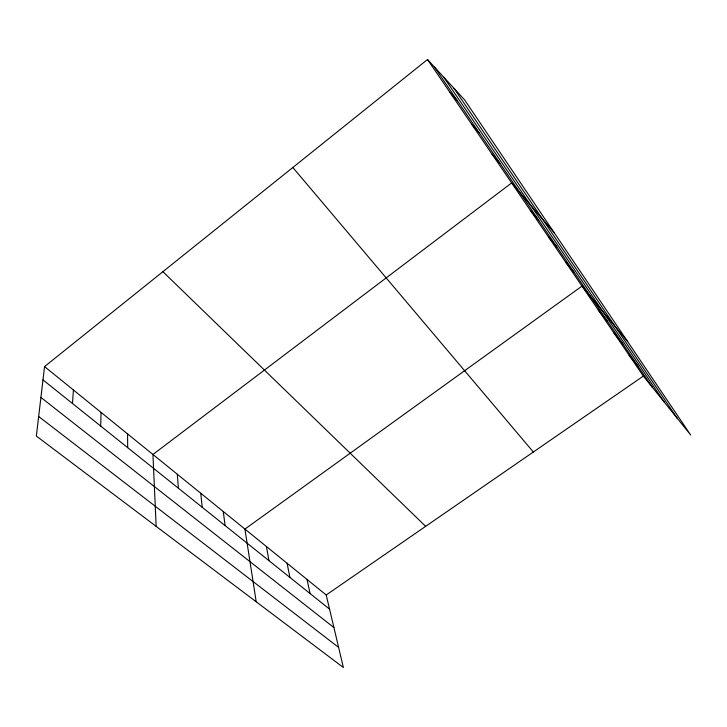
<?xml version="1.0" encoding="UTF-8"?>
<svg xmlns="http://www.w3.org/2000/svg" width="727" height="727" viewBox="0 0 727 727"><rect width="100%" height="100%" fill="white"/><g stroke="black" fill="none" stroke-linecap="round" stroke-linejoin="round"><path stroke-width="1.09" d="M100.68 426.049L101.062 412.409M72.473 403.485L73.427 389.999M44.556 366.581L36.35 436.064L343.371 667.495L326.205 594.986L44.556 366.581L427.503 59.505L464.553 99.817L690.65 434.973L643.331 376.095L427.503 59.505M326.205 594.986L643.331 376.095M38.658 416.489L338.618 647.403M40.912 397.424L333.92 627.574M42.984 379.894L329.558 609.135M162.903 271.68L425.658 526.339M450.049 92.574L457.419 100.78M471.541 124.108L479.202 132.805M492.052 154.197L499.967 163.33M554.174 232.667L511.644 182.931L152.943 454.475L156.16 526.375M530.383 210.421L538.734 220.29M292.836 167.483L533.345 452.012M548.322 236.729L556.846 246.916M565.506 261.938L574.185 272.398M627.637 341.563L581.991 286.12L244.935 529.074L256.204 601.792M598.276 310.011L607.199 320.925M613.906 332.93L622.93 344.044M628.91 354.94L638.024 366.226M434.537 67.157L652.519 387.527M443.843 77.289L664.523 402.467M454.03 88.367L677.473 418.588M307.012 579.419L310.102 593.577M287.092 563.261L289.909 577.42M266.418 546.495L268.935 560.635M223.262 511.508L225.106 525.585M200.743 493.242L202.215 507.273M177.324 474.249L178.388 488.208M127.543 433.883L127.688 447.65"/></g></svg>
